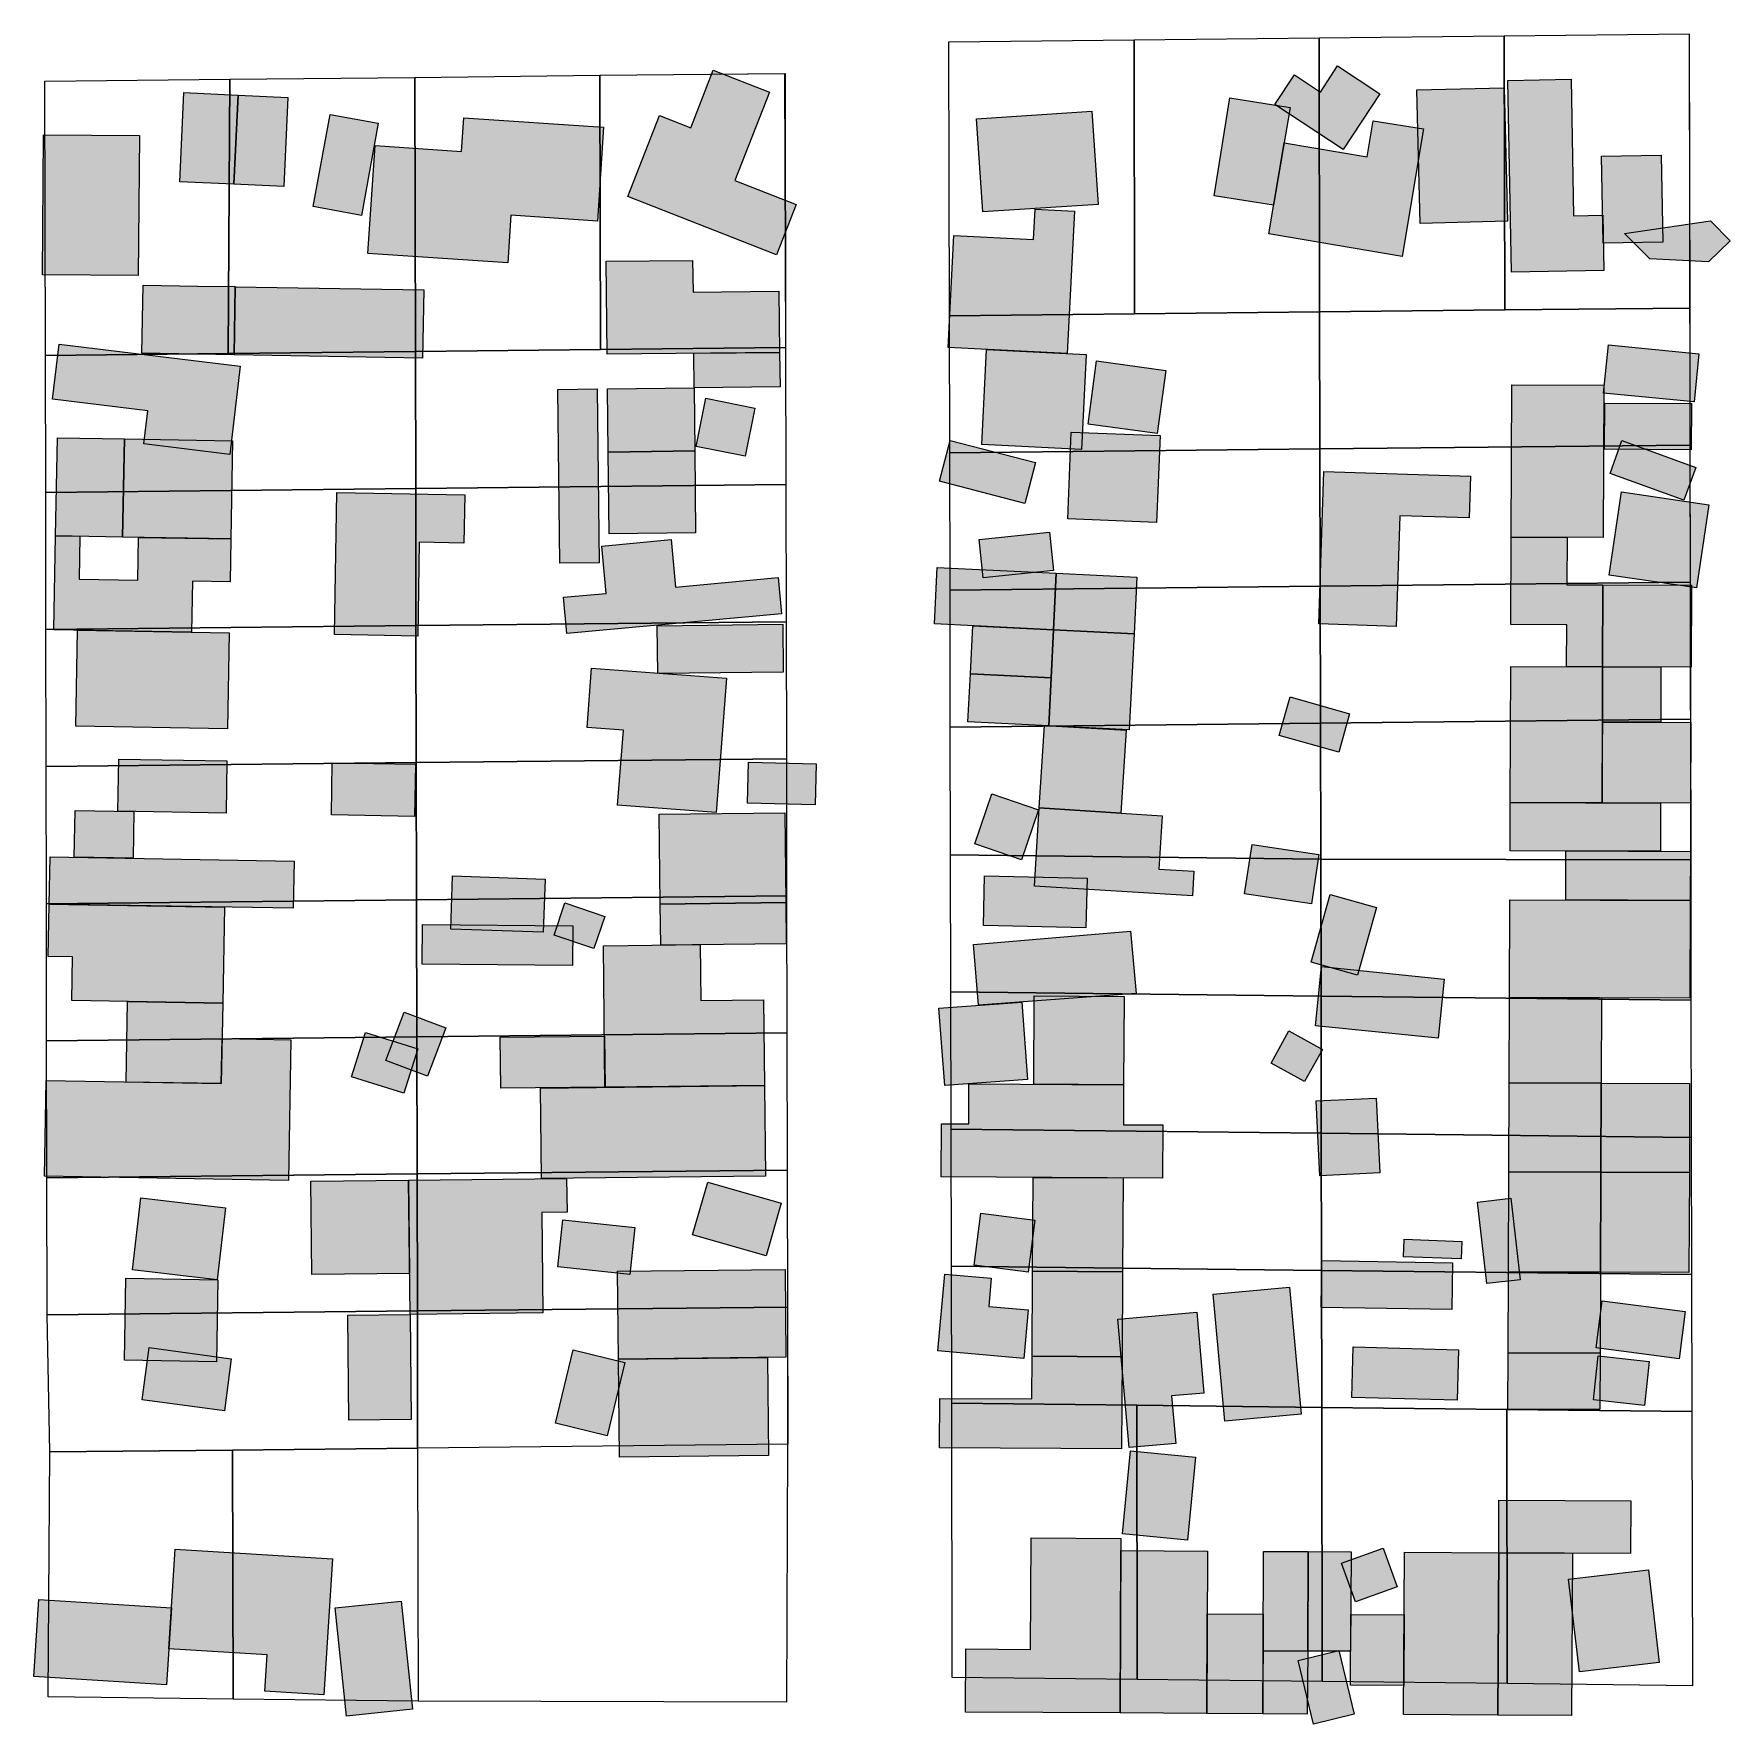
# Model space of a CAD drawing. Header units: millimetres. Extents: x -71 to 10084, y -63 to 6230.
# Drawn here: x 5714.6 to 5838.3, y 2877.3 to 3000.6 of the extents above; entities that cross this region are included whole.
import ezdxf

# ---------------------------------------------------------------- set-up
doc = ezdxf.new("R2010")
doc.units = ezdxf.units.MM
doc.layers.add('01. Manzanas Esc. Urbana', color=254, linetype='Continuous', lineweight=5, true_color=0xcccccc)
doc.layers.add('01. Parcelas Esc. Urbana', color=8, linetype='Continuous', lineweight=5, true_color=0x808080)
doc.layers.add('Edificaciones Pilar', color=50, linetype='Continuous')

msp = doc.modelspace()

# ---------------------------------------------------------------- hatches: boundary and pattern name
at = {"layer": 'Edificaciones Pilar', "transparency": 33554559}
for points in [[(5768.75, 2984.53), (5757.91, 2988.79), (5760.22, 2994.68), (5762.49, 2993.79), (5764.13, 2997.99), (5768.24, 2996.38), (5765.72, 2989.95), (5770.19, 2988.2), (5768.75, 2984.53)], [(5810.09, 2992.21), (5805.11, 2995.48), (5806.54, 2997.65), (5808.43, 2996.4), (5809.68, 2998.3), (5812.76, 2996.28), (5810.09, 2992.21)], [(5829.02, 2987.42), (5829.1, 2983.39), (5822.37, 2983.26), (5822.11, 2997.24), (5826.71, 2997.33), (5826.9, 2987.38), (5829.02, 2987.42)], [(5729.47, 2996.17), (5729.16, 2989.67), (5725.22, 2989.85), (5725.52, 2996.36), (5729.47, 2996.17)], [(5733.11, 2996), (5732.81, 2989.5), (5729.16, 2989.67), (5729.47, 2996.17), (5733.11, 2996)], [(5805.01, 2988.15), (5800.67, 2988.84), (5801.81, 2995.97), (5806.22, 2995.27), (5805.01, 2988.15)], [(5822.07, 2986.98), (5815.7, 2986.82), (5815.45, 2996.55), (5821.82, 2996.71), (5822.07, 2986.98)], [(5738.47, 2987.4), (5734.94, 2988.04), (5736.18, 2994.77), (5739.7, 2994.12), (5738.47, 2987.4)], [(5749.15, 2983.93), (5738.95, 2984.61), (5739.47, 2992.49), (5745.77, 2992.07), (5745.93, 2994.52), (5756.13, 2993.84), (5755.68, 2986.99), (5749.38, 2987.41), (5749.15, 2983.93)], [(5783.33, 2994.45), (5791.76, 2995), (5792.21, 2988.19), (5783.79, 2987.65), (5783.33, 2994.45)], [(5814.38, 2984.4), (5804.66, 2986.05), (5805.78, 2992.7), (5811.84, 2991.67), (5812.28, 2994.3), (5815.95, 2993.71), (5814.38, 2984.4)], [(5722.28, 2993.23), (5722.19, 2983.01), (5715.2, 2983.07), (5715.29, 2993.29), (5722.28, 2993.23)], [(5833.41, 2985.46), (5829.06, 2985.38), (5828.94, 2991.71), (5833.29, 2991.79), (5833.41, 2985.46)], [(5789.96, 2977.32), (5781.28, 2977.76), (5781.69, 2985.93), (5787.5, 2985.64), (5787.61, 2987.86), (5790.48, 2987.72), (5789.96, 2977.32)], [(5832.45, 2984.22), (5830.62, 2986.08), (5836.88, 2987.01), (5838.31, 2985.55), (5836.74, 2984.01), (5832.45, 2984.22)], [(5756.4, 2977.27), (5756.32, 2984.05), (5762.63, 2984.12), (5762.66, 2981.81), (5768.93, 2981.88), (5768.98, 2977.41), (5756.4, 2977.27)], [(5729.18, 2977.23), (5722.45, 2977.35), (5722.54, 2982.32), (5726.52, 2982.25), (5729.26, 2982.21), (5729.18, 2977.23)], [(5742.93, 2976.99), (5729.18, 2977.23), (5729.26, 2982.2), (5743.02, 2981.97), (5742.93, 2976.99)], [(5722.88, 2973.14), (5715.93, 2974), (5716.42, 2978.01), (5729.63, 2976.39), (5728.86, 2969.97), (5722.59, 2970.74), (5722.88, 2973.14)], [(5769.01, 2974.89), (5762.74, 2974.82), (5762.71, 2977.34), (5768.98, 2977.41), (5769.01, 2974.89)], [(5791.01, 2970.32), (5783.72, 2970.68), (5784.06, 2977.62), (5791.35, 2977.25), (5791.01, 2970.32)], [(5835.68, 2973.8), (5829.08, 2974.44), (5829.43, 2977.95), (5836.02, 2977.3), (5835.68, 2973.8)], [(5796.53, 2971.49), (5791.48, 2972.18), (5792.1, 2976.78), (5797.16, 2976.09), (5796.53, 2971.49)], [(5755.67, 2974.74), (5755.81, 2962.06), (5752.94, 2962.03), (5752.8, 2974.71), (5755.67, 2974.74)], [(5762.79, 2970.22), (5756.48, 2970.14), (5756.43, 2974.75), (5762.74, 2974.82), (5762.79, 2970.22)], [(5829.05, 2963.9), (5822.35, 2963.93), (5822.39, 2975.05), (5829.09, 2975.02), (5829.05, 2963.9)], [(5766.47, 2969.84), (5762.9, 2970.55), (5763.59, 2974.06), (5767.17, 2973.35), (5766.47, 2969.84)], [(5835.48, 2970.3), (5829.15, 2970.34), (5829.17, 2973.71), (5835.5, 2973.67), (5835.48, 2970.3)], [(5721.05, 2963.93), (5716.16, 2964.02), (5716.29, 2971.17), (5721.18, 2971.09), (5721.05, 2963.93)], [(5728.94, 2963.8), (5721.05, 2963.93), (5721.18, 2971.09), (5729.07, 2970.95), (5728.94, 2963.8)], [(5786.87, 2966.39), (5780.64, 2968.01), (5781.41, 2970.99), (5787.64, 2969.37), (5786.87, 2966.39)], [(5796.48, 2965), (5790, 2965.26), (5790.25, 2971.59), (5796.73, 2971.34), (5796.48, 2965)], [(5834.94, 2966.62), (5829.56, 2968.57), (5830.42, 2970.97), (5835.81, 2969.02), (5834.94, 2966.62)], [(5762.85, 2964.24), (5756.54, 2964.17), (5756.48, 2970.14), (5762.79, 2970.22), (5762.85, 2964.24)], [(5813.96, 2957.42), (5808.32, 2957.6), (5808.68, 2968.72), (5819.37, 2968.38), (5819.27, 2965.33), (5814.22, 2965.49), (5813.96, 2957.42)], [(5742.58, 2956.7), (5736.5, 2956.82), (5736.68, 2967.18), (5746.01, 2967.01), (5745.95, 2963.5), (5742.69, 2963.56), (5742.58, 2956.7)], [(5835.87, 2960.23), (5829.48, 2961.16), (5830.38, 2967.23), (5836.77, 2966.29), (5835.87, 2960.23)], [(5716.04, 2957.17), (5716.16, 2964.02), (5717.93, 2963.99), (5717.88, 2960.87), (5722.16, 2960.79), (5722.22, 2963.91), (5728.94, 2963.8), (5728.89, 2960.67), (5726.15, 2960.72), (5726.08, 2957), (5716.04, 2957.17)], [(5769.11, 2958.33), (5753.45, 2956.89), (5753.21, 2959.54), (5756.32, 2959.82), (5756, 2963.28), (5761.07, 2963.75), (5761.39, 2960.29), (5768.87, 2960.98), (5769.11, 2958.33)], [(5788.96, 2961.49), (5783.82, 2960.96), (5783.53, 2963.75), (5788.67, 2964.28), (5788.96, 2961.49)], [(5829.04, 2960.44), (5829.01, 2954.47), (5826.39, 2954.48), (5826.4, 2957.53), (5822.32, 2957.55), (5822.35, 2963.93), (5826.42, 2963.91), (5826.41, 2960.45), (5829.04, 2960.44)], [(5788.96, 2957.17), (5780.28, 2957.6), (5780.48, 2961.72), (5789.16, 2961.29), (5788.96, 2957.17)], [(5794.83, 2956.88), (5788.96, 2957.17), (5789.16, 2961.29), (5795.03, 2961), (5794.83, 2956.88)], [(5835.47, 2954.44), (5829.01, 2954.47), (5829.04, 2960.44), (5835.49, 2960.42), (5835.47, 2954.44)], [(5769.24, 2954.07), (5760.09, 2953.97), (5760.05, 2957.47), (5769.2, 2957.57), (5769.24, 2954.07)], [(5788.78, 2953.67), (5782.89, 2953.96), (5783.06, 2957.46), (5788.96, 2957.17), (5788.78, 2953.67)], [(5794.48, 2949.87), (5788.61, 2950.16), (5788.96, 2957.17), (5794.83, 2956.88), (5794.48, 2949.87)], [(5728.7, 2949.95), (5717.64, 2950.14), (5717.77, 2957.14), (5728.82, 2956.95), (5728.7, 2949.95)], [(5764.36, 2943.84), (5757.16, 2944.37), (5757.58, 2949.84), (5754.94, 2950.04), (5755.26, 2954.36), (5765.1, 2953.63), (5764.36, 2943.84)], [(5788.61, 2950.16), (5782.71, 2950.45), (5782.89, 2953.96), (5788.78, 2953.67), (5788.61, 2950.16)], [(5828.98, 2944.55), (5822.27, 2944.57), (5822.31, 2954.49), (5829.01, 2954.47), (5828.98, 2944.55)], [(5833.26, 2950.42), (5829, 2950.43), (5829.01, 2954.47), (5833.27, 2954.45), (5833.26, 2950.42)], [(5809.76, 2948.24), (5805.42, 2949.46), (5806.21, 2952.27), (5810.55, 2951.05), (5809.76, 2948.24)], [(5793.88, 2943.8), (5787.92, 2944.17), (5788.29, 2950.2), (5794.25, 2949.84), (5793.88, 2943.8)], [(5835.43, 2944.52), (5828.98, 2944.55), (5829, 2950.43), (5835.46, 2950.41), (5835.43, 2944.52)], [(5728.6, 2943.8), (5720.71, 2943.94), (5720.77, 2947.74), (5728.66, 2947.6), (5728.6, 2943.8)], [(5742.35, 2943.56), (5736.28, 2943.67), (5736.34, 2947.47), (5742.42, 2947.37), (5742.35, 2943.56)], [(5771.57, 2944.39), (5766.63, 2944.52), (5766.71, 2947.52), (5771.65, 2947.38), (5771.57, 2944.39)], [(5786.62, 2940.38), (5783.21, 2941.55), (5784.46, 2945.21), (5787.87, 2944.04), (5786.62, 2940.38)], [(5721.87, 2943.92), (5721.81, 2940.51), (5717.52, 2940.58), (5717.58, 2943.99), (5721.87, 2943.92)], [(5769.43, 2937.27), (5760.27, 2937.16), (5760.2, 2943.71), (5769.36, 2943.81), (5769.43, 2937.27)], [(5787.56, 2938.46), (5787.92, 2944.17), (5796.88, 2943.61), (5796.64, 2939.71), (5799.2, 2939.55), (5799.09, 2937.75), (5787.56, 2938.46)], [(5833.23, 2941.01), (5822.26, 2941.05), (5822.27, 2944.57), (5833.24, 2944.53), (5833.23, 2941.01)], [(5807.78, 2937.17), (5802.9, 2937.9), (5803.44, 2941.51), (5808.32, 2940.78), (5807.78, 2937.17)], [(5715.7, 2937.15), (5715.76, 2940.61), (5733.56, 2940.3), (5733.5, 2936.85), (5715.7, 2937.15)], [(5835.41, 2937.43), (5826.33, 2937.46), (5826.34, 2941.04), (5835.42, 2941), (5835.41, 2937.43)], [(5751.74, 2935.1), (5744.99, 2935.34), (5745.12, 2939.22), (5751.87, 2938.98), (5751.74, 2935.1)], [(5783.85, 2935.6), (5783.93, 2939.22), (5791.4, 2939.04), (5791.32, 2935.42), (5783.85, 2935.6)], [(5811.14, 2931.98), (5807.76, 2932.93), (5809.14, 2937.86), (5812.52, 2936.91), (5811.14, 2931.98)], [(5835.38, 2930.29), (5822.22, 2930.34), (5822.25, 2937.47), (5835.41, 2937.43), (5835.38, 2930.29)], [(5715.63, 2933.34), (5715.7, 2937.15), (5728.48, 2936.93), (5728.35, 2929.94), (5717.34, 2930.13), (5717.4, 2933.31), (5715.63, 2933.34)], [(5755.43, 2933.91), (5752.52, 2934.89), (5753.31, 2937.24), (5756.22, 2936.26), (5755.43, 2933.91)], [(5760.31, 2934.17), (5760.27, 2937.16), (5769.43, 2937.27), (5769.46, 2934.27), (5760.31, 2934.17)], [(5753.87, 2932.67), (5742.91, 2932.77), (5742.93, 2935.68), (5753.9, 2935.58), (5753.87, 2932.67)], [(5794.98, 2930.64), (5783.49, 2929.78), (5783.11, 2934.2), (5794.58, 2935.18), (5794.98, 2930.64)], [(5767.88, 2923.93), (5756.23, 2923.8), (5756.13, 2934.12), (5763.19, 2934.2), (5763.23, 2930.13), (5767.81, 2930.18), (5767.88, 2923.93)], [(5817.01, 2927.37), (5808.06, 2928.29), (5808.5, 2932.61), (5817.45, 2931.68), (5817.01, 2927.37)], [(5728.25, 2924.06), (5721.3, 2924.18), (5721.41, 2930.06), (5728.35, 2929.94), (5728.25, 2924.06)], [(5787.07, 2924.37), (5781.02, 2923.92), (5780.6, 2929.56), (5786.65, 2930.01), (5787.07, 2924.37)], [(5794.07, 2923.98), (5787.51, 2924.02), (5787.55, 2930.46), (5794.11, 2930.42), (5794.07, 2923.98)], [(5828.9, 2924.09), (5822.2, 2924.12), (5822.22, 2930.34), (5828.92, 2930.32), (5828.9, 2924.09)], [(5743.3, 2924.6), (5740.26, 2925.74), (5741.59, 2929.27), (5744.63, 2928.13), (5743.3, 2924.6)], [(5741.57, 2923.37), (5737.75, 2924.56), (5738.76, 2927.8), (5742.58, 2926.61), (5741.57, 2923.37)], [(5756.24, 2923.8), (5748.64, 2923.72), (5748.6, 2927.44), (5756.2, 2927.53), (5756.24, 2923.8)], [(5807.27, 2924.21), (5804.83, 2925.56), (5806.13, 2927.91), (5808.58, 2926.56), (5807.27, 2924.21)], [(5733.16, 2916.99), (5715.35, 2917.3), (5715.47, 2924.28), (5728.25, 2924.06), (5728.31, 2927.35), (5733.33, 2927.26), (5733.16, 2916.99)], [(5751.6, 2917.13), (5751.53, 2923.74), (5767.88, 2923.93), (5767.95, 2917.31), (5751.6, 2917.13)], [(5796.9, 2917.17), (5780.75, 2917.26), (5780.78, 2921.14), (5782.78, 2921.13), (5782.79, 2924.05), (5794.07, 2923.98), (5794.06, 2921.06), (5796.92, 2921.05), (5796.9, 2917.17)], [(5828.88, 2917.61), (5822.18, 2917.63), (5822.2, 2924.12), (5828.9, 2924.09), (5828.88, 2917.61)], [(5835.34, 2917.58), (5828.88, 2917.61), (5828.9, 2924.09), (5835.36, 2924.07), (5835.34, 2917.58)], [(5812.76, 2917.56), (5808.38, 2917.34), (5808.11, 2922.8), (5812.49, 2923.01), (5812.76, 2917.56)], [(5828.85, 2910.31), (5822.15, 2910.34), (5822.18, 2917.63), (5828.88, 2917.61), (5828.85, 2910.31)], [(5835.31, 2910.29), (5828.85, 2910.31), (5828.88, 2917.61), (5835.34, 2917.58), (5835.31, 2910.29)], [(5741.99, 2910.21), (5734.85, 2910.13), (5734.77, 2916.94), (5741.91, 2917.02), (5741.99, 2910.21)], [(5751.71, 2907.33), (5742.02, 2907.22), (5741.91, 2917.02), (5753.44, 2917.15), (5753.47, 2914.69), (5751.63, 2914.67), (5751.71, 2907.33)], [(5768, 2911.5), (5762.63, 2913.04), (5763.73, 2916.87), (5769.1, 2915.33), (5768, 2911.5)], [(5793.99, 2910.33), (5787.43, 2910.37), (5787.47, 2917.22), (5794.03, 2917.18), (5793.99, 2910.33)], [(5727.94, 2909.75), (5721.76, 2910.49), (5722.39, 2915.73), (5728.56, 2914.99), (5727.94, 2909.75)], [(5822.32, 2915.7), (5823.01, 2909.75), (5820.57, 2909.47), (5819.89, 2915.42), (5822.32, 2915.7)], [(5758.06, 2910.13), (5752.79, 2910.69), (5753.16, 2914.12), (5758.42, 2913.56), (5758.06, 2910.13)], [(5787.1, 2910.31), (5783.17, 2910.82), (5783.66, 2914.6), (5787.59, 2914.09), (5787.1, 2910.31)], [(5818.69, 2911.27), (5814.49, 2911.43), (5814.54, 2912.71), (5818.74, 2912.54), (5818.69, 2911.27)], [(5769.44, 2904.1), (5757.22, 2903.96), (5757.14, 2910.38), (5769.37, 2910.51), (5769.44, 2904.1)], [(5786.79, 2904.01), (5780.53, 2904.58), (5781.04, 2910.17), (5784.41, 2909.87), (5784.23, 2907.81), (5787.11, 2907.55), (5786.79, 2904.01)], [(5793.96, 2904.13), (5787.4, 2904.17), (5787.43, 2910.37), (5793.99, 2910.33), (5793.96, 2904.13)], [(5808.48, 2907.74), (5808.53, 2911.15), (5818.07, 2911), (5818.02, 2907.59), (5808.48, 2907.74)], [(5828.83, 2904.4), (5822.13, 2904.42), (5822.15, 2910.34), (5828.85, 2910.31), (5828.83, 2904.4)], [(5727.9, 2903.76), (5721.18, 2903.88), (5721.28, 2909.86), (5728, 2909.74), (5727.9, 2903.76)], [(5807.02, 2899.95), (5801.46, 2899.44), (5800.61, 2908.71), (5806.16, 2909.22), (5807.02, 2899.95)], [(5834.59, 2903.99), (5828.54, 2904.78), (5828.99, 2908.22), (5835.04, 2907.43), (5834.59, 2903.99)], [(5742.1, 2899.56), (5737.56, 2899.51), (5737.48, 2907.17), (5742.02, 2907.22), (5742.1, 2899.56)], [(5797.88, 2897.81), (5794.47, 2897.51), (5793.65, 2906.88), (5799.41, 2907.39), (5799.93, 2901.49), (5797.57, 2901.28), (5797.88, 2897.81)], [(5728.48, 2900.19), (5722.48, 2901), (5722.99, 2904.8), (5728.96, 2903.99), (5728.48, 2900.19)], [(5756.39, 2898.38), (5752.62, 2899.3), (5753.92, 2904.64), (5757.69, 2903.72), (5756.39, 2898.38)], [(5768.17, 2896.94), (5757.3, 2896.82), (5757.22, 2903.96), (5768.09, 2904.09), (5768.17, 2896.94)], [(5793.92, 2897.42), (5780.64, 2897.49), (5780.66, 2901.1), (5787.38, 2901.06), (5787.4, 2904.17), (5793.96, 2904.13), (5793.92, 2897.42)], [(5818.41, 2900.98), (5810.71, 2901.17), (5810.81, 2904.85), (5818.5, 2904.65), (5818.41, 2900.98)], [(5828.81, 2900.28), (5822.11, 2900.3), (5822.13, 2904.42), (5828.83, 2904.4), (5828.81, 2900.28)], [(5832.06, 2900.58), (5828.34, 2901), (5828.7, 2904.2), (5832.41, 2903.78), (5832.06, 2900.58)], [(5798.74, 2890.76), (5793.98, 2891.22), (5794.57, 2897.28), (5799.32, 2896.82), (5798.74, 2890.76)], [(5831.04, 2889.78), (5821.43, 2889.84), (5821.45, 2893.68), (5831.07, 2893.62), (5831.04, 2889.78)], [(5793.81, 2878.15), (5782.53, 2878.22), (5782.55, 2882.82), (5787.27, 2882.79), (5787.32, 2890.93), (5793.88, 2890.89), (5793.81, 2878.15)], [(5731.6, 2882.39), (5724.42, 2882.84), (5724.88, 2890.11), (5736.35, 2889.39), (5735.73, 2879.48), (5731.43, 2879.75), (5731.6, 2882.39)], [(5800.13, 2878.12), (5793.81, 2878.15), (5793.87, 2890), (5800.2, 2889.96), (5800.13, 2878.12)], [(5807.5, 2882.67), (5804.24, 2882.69), (5804.28, 2889.94), (5807.54, 2889.92), (5807.5, 2882.67)], [(5810.66, 2889.9), (5810.62, 2882.65), (5807.5, 2882.67), (5807.54, 2889.92), (5810.66, 2889.9)], [(5814.02, 2887.35), (5810.99, 2886.25), (5809.97, 2889.07), (5813, 2890.17), (5814.02, 2887.35)], [(5821.36, 2877.99), (5814.48, 2878.03), (5814.55, 2889.88), (5821.43, 2889.84), (5821.36, 2877.99)], [(5826.74, 2877.96), (5821.36, 2877.99), (5821.43, 2889.84), (5826.81, 2889.81), (5826.74, 2877.96)], [(5833.14, 2881.83), (5827.32, 2881.15), (5826.53, 2887.92), (5832.36, 2888.6), (5833.14, 2881.83)], [(5724.26, 2880.2), (5714.58, 2880.81), (5714.93, 2886.44), (5724.61, 2885.83), (5724.26, 2880.2)], [(5742.2, 2878.42), (5737.37, 2877.92), (5736.56, 2885.81), (5741.38, 2886.31), (5742.2, 2878.42)], [(5804.22, 2878.09), (5800.13, 2878.12), (5800.17, 2885.39), (5804.26, 2885.37), (5804.22, 2878.09)], [(5814.5, 2880.15), (5810.61, 2880.17), (5810.64, 2885.33), (5814.53, 2885.31), (5814.5, 2880.15)], [(5807.47, 2878.07), (5804.22, 2878.09), (5804.24, 2882.69), (5807.5, 2882.67), (5807.47, 2878.07)], [(5810.9, 2878.06), (5807.93, 2877.34), (5806.8, 2881.98), (5809.78, 2882.7), (5810.9, 2878.06)]]:
    msp.add_hatch(color=256, dxfattribs=at).paths.add_polyline_path(points, flags=0)

# ---------------------------------------------------------------- linework, layer by layer
at = {"layer": '01. Manzanas Esc. Urbana', "linetype": 'Continuous', "flags": 128}
for points in [[(5835.33, 3000.64), (5835.46, 2930.14), (5835.48, 2920.14), (5835.5, 2910.14), (5835.52, 2900.14), (5835.56, 2880.14), (5822.06, 2880.29), (5808.56, 2880.44), (5795.06, 2880.6), (5781.57, 2880.75), (5781.53, 2900.75), (5781.51, 2910.75), (5781.49, 2920.75), (5781.47, 2930.75), (5781.45, 2940.75), (5781.43, 2950.07), (5781.41, 2960.07), (5781.39, 2970.07), (5781.37, 2980.07), (5781.33, 3000.07), (5794.83, 3000.22), (5808.33, 3000.36), (5821.83, 3000.5), (5835.33, 3000.64)], [(5769.34, 2997.76), (5769.4, 2977.76), (5769.43, 2967.76), (5769.45, 2957.76), (5769.47, 2947.76), (5769.49, 2937.76), (5769.51, 2927.76), (5769.53, 2917.76), (5769.55, 2907.76), (5769.56, 2897.76), (5769.49, 2878.94), (5742.61, 2879.01), (5729.11, 2879.16), (5715.61, 2879.32), (5715.74, 2897.19), (5715.55, 2907.19), (5715.53, 2917.19), (5715.51, 2927.19), (5715.49, 2937.19), (5715.47, 2947.19), (5715.46, 2957.19), (5715.44, 2967.19), (5715.42, 2977.19), (5715.38, 2997.19), (5728.87, 2997.33), (5742.37, 2997.47), (5755.87, 2997.62), (5769.34, 2997.76)]]:
    msp.add_lwpolyline(points, close=True, dxfattribs=at)
at = {"layer": '01. Parcelas Esc. Urbana', "linetype": 'Continuous', "flags": 128}
for points in [[(5821.83, 3000.5), (5821.87, 2980.5), (5808.37, 2980.36), (5808.33, 3000.36), (5821.83, 3000.5)], [(5821.83, 3000.5), (5821.87, 2980.5), (5808.37, 2980.36), (5808.33, 3000.36), (5821.83, 3000.5)], [(5835.33, 3000.64), (5835.37, 2980.64), (5821.87, 2980.5), (5821.83, 3000.5), (5835.33, 3000.64)], [(5835.33, 3000.64), (5835.37, 2980.64), (5821.87, 2980.5), (5821.83, 3000.5), (5835.33, 3000.64)], [(5794.83, 3000.22), (5794.87, 2980.22), (5781.37, 2980.07), (5781.33, 3000.07), (5794.83, 3000.22)], [(5794.83, 3000.22), (5794.87, 2980.22), (5781.37, 2980.07), (5781.33, 3000.07), (5794.83, 3000.22)], [(5808.33, 3000.36), (5808.37, 2980.36), (5794.87, 2980.22), (5794.83, 3000.22), (5808.33, 3000.36)], [(5808.33, 3000.36), (5808.37, 2980.36), (5794.87, 2980.22), (5794.83, 3000.22), (5808.33, 3000.36)], [(5715.38, 2997.19), (5728.87, 2997.33), (5728.75, 2977.33), (5715.42, 2977.19), (5715.38, 2997.19)], [(5715.38, 2997.19), (5728.87, 2997.33), (5728.75, 2977.33), (5715.42, 2977.19), (5715.38, 2997.19)], [(5728.75, 2977.33), (5728.87, 2997.33), (5742.37, 2997.47), (5742.41, 2977.48), (5728.75, 2977.33)], [(5728.75, 2977.33), (5728.87, 2997.33), (5742.37, 2997.47), (5742.41, 2977.48), (5728.75, 2977.33)], [(5728.75, 2977.33), (5728.87, 2997.33), (5742.37, 2997.47), (5742.41, 2977.48), (5728.75, 2977.33)], [(5742.41, 2977.48), (5742.37, 2997.47), (5755.87, 2997.62), (5755.91, 2977.62), (5742.41, 2977.48)], [(5742.41, 2977.48), (5742.37, 2997.47), (5755.87, 2997.62), (5755.91, 2977.62), (5742.41, 2977.48)], [(5755.91, 2977.62), (5755.87, 2997.62), (5769.37, 2997.76), (5769.41, 2977.76), (5755.91, 2977.62)], [(5755.91, 2977.62), (5755.87, 2997.62), (5769.37, 2997.76), (5769.41, 2977.76), (5755.91, 2977.62)], [(5781.37, 2980.07), (5794.87, 2980.22), (5808.37, 2980.36), (5808.39, 2970.36), (5781.39, 2970.07), (5781.37, 2980.07)], [(5781.37, 2980.07), (5794.87, 2980.22), (5808.37, 2980.36), (5808.39, 2970.36), (5781.39, 2970.07), (5781.37, 2980.07)], [(5835.38, 2970.64), (5808.39, 2970.36), (5808.37, 2980.36), (5821.87, 2980.5), (5835.37, 2980.64), (5835.38, 2970.64)], [(5835.38, 2970.64), (5808.39, 2970.36), (5808.37, 2980.36), (5821.87, 2980.5), (5835.37, 2980.64), (5835.38, 2970.64)], [(5715.42, 2977.19), (5728.75, 2977.33), (5742.41, 2977.48), (5742.43, 2967.48), (5715.44, 2967.19), (5715.42, 2977.19)], [(5715.42, 2977.19), (5728.75, 2977.33), (5742.41, 2977.48), (5742.43, 2967.48), (5715.44, 2967.19), (5715.42, 2977.19)], [(5715.42, 2977.19), (5728.75, 2977.33), (5742.41, 2977.48), (5742.43, 2967.48), (5715.44, 2967.19), (5715.42, 2977.19)], [(5769.43, 2967.76), (5742.43, 2967.48), (5742.41, 2977.48), (5755.91, 2977.62), (5769.41, 2977.76), (5769.43, 2967.76)], [(5769.43, 2967.76), (5742.43, 2967.48), (5742.41, 2977.48), (5755.91, 2977.62), (5769.41, 2977.76), (5769.43, 2967.76)], [(5769.43, 2967.76), (5742.43, 2967.48), (5742.41, 2977.48), (5755.91, 2977.62), (5769.41, 2977.76), (5769.43, 2967.76)], [(5781.39, 2970.07), (5808.39, 2970.36), (5808.41, 2960.36), (5781.41, 2960.07), (5781.39, 2970.07)], [(5781.39, 2970.07), (5808.39, 2970.36), (5808.41, 2960.36), (5781.41, 2960.07), (5781.39, 2970.07)], [(5835.4, 2960.64), (5808.41, 2960.36), (5808.39, 2970.36), (5835.38, 2970.64), (5835.4, 2960.64)], [(5835.4, 2960.64), (5808.41, 2960.36), (5808.39, 2970.36), (5835.38, 2970.64), (5835.4, 2960.64)], [(5715.44, 2967.19), (5742.43, 2967.48), (5742.45, 2957.48), (5715.46, 2957.19), (5715.44, 2967.19)], [(5715.44, 2967.19), (5742.43, 2967.48), (5742.45, 2957.48), (5715.46, 2957.19), (5715.44, 2967.19)], [(5769.45, 2957.76), (5742.45, 2957.48), (5742.43, 2967.48), (5769.43, 2967.76), (5769.45, 2957.76)], [(5769.45, 2957.76), (5742.45, 2957.48), (5742.43, 2967.48), (5769.43, 2967.76), (5769.45, 2957.76)], [(5769.45, 2957.76), (5742.45, 2957.48), (5742.43, 2967.48), (5769.43, 2967.76), (5769.45, 2957.76)], [(5781.41, 2960.07), (5808.41, 2960.36), (5808.43, 2950.36), (5781.43, 2950.07), (5781.41, 2960.07)], [(5781.41, 2960.07), (5808.41, 2960.36), (5808.43, 2950.36), (5781.43, 2950.07), (5781.41, 2960.07)], [(5835.42, 2950.64), (5808.43, 2950.36), (5808.41, 2960.36), (5835.4, 2960.64), (5835.42, 2950.64)], [(5835.42, 2950.64), (5808.43, 2950.36), (5808.41, 2960.36), (5835.4, 2960.64), (5835.42, 2950.64)], [(5715.46, 2957.19), (5742.45, 2957.48), (5742.47, 2947.48), (5715.47, 2947.19), (5715.46, 2957.19)], [(5715.46, 2957.19), (5742.45, 2957.48), (5742.47, 2947.48), (5715.47, 2947.19), (5715.46, 2957.19)], [(5715.46, 2957.19), (5742.45, 2957.48), (5742.47, 2947.48), (5715.47, 2947.19), (5715.46, 2957.19)], [(5769.47, 2947.76), (5742.47, 2947.48), (5742.45, 2957.48), (5769.45, 2957.76), (5769.47, 2947.76)], [(5769.47, 2947.76), (5742.47, 2947.48), (5742.45, 2957.48), (5769.45, 2957.76), (5769.47, 2947.76)], [(5769.47, 2947.76), (5742.47, 2947.48), (5742.45, 2957.48), (5769.45, 2957.76), (5769.47, 2947.76)], [(5781.43, 2950.07), (5808.43, 2950.36), (5808.45, 2940.44), (5781.45, 2940.75), (5781.43, 2950.07)], [(5781.43, 2950.07), (5808.43, 2950.36), (5808.45, 2940.44), (5781.45, 2940.75), (5781.43, 2950.07)], [(5781.43, 2950.07), (5808.43, 2950.36), (5808.45, 2940.44), (5781.45, 2940.75), (5781.43, 2950.07)], [(5835.44, 2940.39), (5808.45, 2940.44), (5808.43, 2950.36), (5835.42, 2950.64), (5835.44, 2940.39)], [(5835.44, 2940.39), (5808.45, 2940.44), (5808.43, 2950.36), (5835.42, 2950.64), (5835.44, 2940.39)], [(5835.44, 2940.39), (5808.45, 2940.44), (5808.43, 2950.36), (5835.42, 2950.64), (5835.44, 2940.39)], [(5715.47, 2947.19), (5742.47, 2947.48), (5742.49, 2937.48), (5715.49, 2937.19), (5715.47, 2947.19)], [(5715.47, 2947.19), (5742.47, 2947.48), (5742.49, 2937.48), (5715.49, 2937.19), (5715.47, 2947.19)], [(5715.47, 2947.19), (5742.47, 2947.48), (5742.49, 2937.48), (5715.49, 2937.19), (5715.47, 2947.19)], [(5769.49, 2937.76), (5742.49, 2937.48), (5742.47, 2947.48), (5769.47, 2947.76), (5769.49, 2937.76)], [(5769.49, 2937.76), (5742.49, 2937.48), (5742.47, 2947.48), (5769.47, 2947.76), (5769.49, 2937.76)], [(5781.45, 2940.75), (5808.45, 2940.44), (5808.47, 2930.44), (5781.47, 2930.75), (5781.45, 2940.75)], [(5781.45, 2940.75), (5808.45, 2940.44), (5808.47, 2930.44), (5781.47, 2930.75), (5781.45, 2940.75)], [(5781.45, 2940.75), (5808.45, 2940.44), (5808.47, 2930.44), (5781.47, 2930.75), (5781.45, 2940.75)], [(5835.46, 2930.14), (5808.47, 2930.44), (5808.45, 2940.44), (5835.44, 2940.39), (5835.46, 2930.14)], [(5835.46, 2930.14), (5808.47, 2930.44), (5808.45, 2940.44), (5835.44, 2940.39), (5835.46, 2930.14)], [(5835.46, 2930.14), (5808.47, 2930.44), (5808.45, 2940.44), (5835.44, 2940.39), (5835.46, 2930.14)], [(5715.49, 2937.19), (5742.49, 2937.48), (5742.51, 2927.48), (5715.51, 2927.19), (5715.49, 2937.19)], [(5715.49, 2937.19), (5742.49, 2937.48), (5742.51, 2927.48), (5715.51, 2927.19), (5715.49, 2937.19)], [(5715.49, 2937.19), (5742.49, 2937.48), (5742.51, 2927.48), (5715.51, 2927.19), (5715.49, 2937.19)], [(5769.51, 2927.76), (5742.51, 2927.48), (5742.49, 2937.48), (5769.49, 2937.76), (5769.51, 2927.76)], [(5769.51, 2927.76), (5742.51, 2927.48), (5742.49, 2937.48), (5769.49, 2937.76), (5769.51, 2927.76)], [(5781.47, 2930.75), (5808.47, 2930.44), (5808.48, 2920.44), (5781.49, 2920.75), (5781.47, 2930.75)], [(5781.47, 2930.75), (5808.47, 2930.44), (5808.48, 2920.44), (5781.49, 2920.75), (5781.47, 2930.75)], [(5781.47, 2930.75), (5808.47, 2930.44), (5808.48, 2920.44), (5781.49, 2920.75), (5781.47, 2930.75)], [(5835.48, 2920.14), (5808.48, 2920.44), (5808.47, 2930.44), (5835.46, 2930.14), (5835.48, 2920.14)], [(5835.48, 2920.14), (5808.48, 2920.44), (5808.47, 2930.44), (5835.46, 2930.14), (5835.48, 2920.14)], [(5835.48, 2920.14), (5808.48, 2920.44), (5808.47, 2930.44), (5835.46, 2930.14), (5835.48, 2920.14)], [(5715.51, 2927.19), (5742.51, 2927.48), (5742.53, 2917.48), (5715.53, 2917.19), (5715.51, 2927.19)], [(5715.51, 2927.19), (5742.51, 2927.48), (5742.53, 2917.48), (5715.53, 2917.19), (5715.51, 2927.19)], [(5715.51, 2927.19), (5742.51, 2927.48), (5742.53, 2917.48), (5715.53, 2917.19), (5715.51, 2927.19)], [(5769.53, 2917.76), (5742.53, 2917.48), (5742.51, 2927.48), (5769.51, 2927.76), (5769.53, 2917.76)], [(5769.53, 2917.76), (5742.53, 2917.48), (5742.51, 2927.48), (5769.51, 2927.76), (5769.53, 2917.76)], [(5781.49, 2920.75), (5808.48, 2920.44), (5808.5, 2910.44), (5781.51, 2910.75), (5781.49, 2920.75)], [(5781.49, 2920.75), (5808.48, 2920.44), (5808.5, 2910.44), (5781.51, 2910.75), (5781.49, 2920.75)], [(5781.49, 2920.75), (5808.48, 2920.44), (5808.5, 2910.44), (5781.51, 2910.75), (5781.49, 2920.75)], [(5835.5, 2910.14), (5808.5, 2910.44), (5808.48, 2920.44), (5835.48, 2920.14), (5835.5, 2910.14)], [(5835.5, 2910.14), (5808.5, 2910.44), (5808.48, 2920.44), (5835.48, 2920.14), (5835.5, 2910.14)], [(5835.5, 2910.14), (5808.5, 2910.44), (5808.48, 2920.44), (5835.48, 2920.14), (5835.5, 2910.14)], [(5769.55, 2907.76), (5742.55, 2907.48), (5742.53, 2917.48), (5769.53, 2917.76), (5769.55, 2907.76)], [(5769.55, 2907.76), (5742.55, 2907.48), (5742.53, 2917.48), (5769.53, 2917.76), (5769.55, 2907.76)], [(5715.53, 2917.19), (5742.53, 2917.48), (5742.55, 2907.48), (5715.55, 2907.19), (5715.53, 2917.19)], [(5715.53, 2917.19), (5742.53, 2917.48), (5742.55, 2907.48), (5715.55, 2907.19), (5715.53, 2917.19)], [(5715.53, 2917.19), (5742.53, 2917.48), (5742.55, 2907.48), (5715.55, 2907.19), (5715.53, 2917.19)], [(5781.51, 2910.75), (5808.5, 2910.44), (5808.52, 2900.44), (5795.03, 2900.6), (5781.53, 2900.75), (5781.51, 2910.75)], [(5781.51, 2910.75), (5808.5, 2910.44), (5808.52, 2900.44), (5795.03, 2900.6), (5781.53, 2900.75), (5781.51, 2910.75)], [(5781.51, 2910.75), (5808.5, 2910.44), (5808.52, 2900.44), (5795.03, 2900.6), (5781.53, 2900.75), (5781.51, 2910.75)], [(5808.52, 2900.44), (5808.5, 2910.44), (5835.5, 2910.14), (5835.52, 2900.14), (5822.02, 2900.29), (5808.52, 2900.44)], [(5808.52, 2900.44), (5808.5, 2910.44), (5835.5, 2910.14), (5835.52, 2900.14), (5822.02, 2900.29), (5808.52, 2900.44)], [(5742.57, 2897.48), (5742.55, 2907.48), (5769.55, 2907.76), (5769.57, 2897.76), (5742.57, 2897.48)], [(5742.57, 2897.48), (5742.55, 2907.48), (5769.55, 2907.76), (5769.57, 2897.76), (5742.57, 2897.48)], [(5742.57, 2897.48), (5742.55, 2907.48), (5769.55, 2907.76), (5769.57, 2897.76), (5742.57, 2897.48)], [(5715.55, 2907.19), (5742.55, 2907.48), (5742.57, 2897.48), (5729.07, 2897.33), (5715.74, 2897.19), (5715.55, 2907.19)], [(5715.55, 2907.19), (5742.55, 2907.48), (5742.57, 2897.48), (5729.07, 2897.33), (5715.74, 2897.19), (5715.55, 2907.19)], [(5781.53, 2900.75), (5795.03, 2900.6), (5795.06, 2880.6), (5781.57, 2880.75), (5781.53, 2900.75)], [(5781.53, 2900.75), (5795.03, 2900.6), (5795.06, 2880.6), (5781.57, 2880.75), (5781.53, 2900.75)], [(5781.53, 2900.75), (5795.03, 2900.6), (5795.06, 2880.6), (5781.57, 2880.75), (5781.53, 2900.75)], [(5795.06, 2880.6), (5795.03, 2900.6), (5808.52, 2900.44), (5808.56, 2880.44), (5795.06, 2880.6)], [(5795.06, 2880.6), (5795.03, 2900.6), (5808.52, 2900.44), (5808.56, 2880.44), (5795.06, 2880.6)], [(5795.06, 2880.6), (5795.03, 2900.6), (5808.52, 2900.44), (5808.56, 2880.44), (5795.06, 2880.6)], [(5808.56, 2880.44), (5808.52, 2900.44), (5822.02, 2900.29), (5822.06, 2880.29), (5808.56, 2880.44)], [(5808.56, 2880.44), (5808.52, 2900.44), (5822.02, 2900.29), (5822.06, 2880.29), (5808.56, 2880.44)], [(5808.56, 2880.44), (5808.52, 2900.44), (5822.02, 2900.29), (5822.06, 2880.29), (5808.56, 2880.44)], [(5822.06, 2880.29), (5822.02, 2900.29), (5835.52, 2900.14), (5835.56, 2880.14), (5822.06, 2880.29)], [(5822.06, 2880.29), (5822.02, 2900.29), (5835.52, 2900.14), (5835.56, 2880.14), (5822.06, 2880.29)], [(5822.06, 2880.29), (5822.02, 2900.29), (5835.52, 2900.14), (5835.56, 2880.14), (5822.06, 2880.29)], [(5715.74, 2897.19), (5729.07, 2897.33), (5729.11, 2879.16), (5715.61, 2879.32), (5715.74, 2897.19)], [(5715.74, 2897.19), (5729.07, 2897.33), (5729.11, 2879.16), (5715.61, 2879.32), (5715.74, 2897.19)], [(5715.74, 2897.19), (5729.07, 2897.33), (5729.11, 2879.16), (5715.61, 2879.32), (5715.74, 2897.19)], [(5729.11, 2879.16), (5729.07, 2897.33), (5742.57, 2897.48), (5742.61, 2879.01), (5729.11, 2879.16)], [(5729.11, 2879.16), (5729.07, 2897.33), (5742.57, 2897.48), (5742.61, 2879.01), (5729.11, 2879.16)]]:
    msp.add_lwpolyline(points, close=True, dxfattribs=at)
at = {"layer": 'Edificaciones Pilar', "linetype": 'Continuous', "flags": 128}
for points in [[(5768.75, 2984.53), (5757.91, 2988.79), (5760.22, 2994.68), (5762.49, 2993.79), (5764.13, 2997.99), (5768.24, 2996.38), (5765.72, 2989.95), (5770.19, 2988.2), (5768.75, 2984.53)], [(5810.09, 2992.21), (5805.11, 2995.48), (5806.54, 2997.65), (5808.43, 2996.4), (5809.68, 2998.3), (5812.76, 2996.28), (5810.09, 2992.21)], [(5829.02, 2987.42), (5829.1, 2983.39), (5822.37, 2983.26), (5822.11, 2997.24), (5826.71, 2997.33), (5826.9, 2987.38), (5829.02, 2987.42)], [(5729.47, 2996.17), (5729.16, 2989.67), (5725.22, 2989.85), (5725.52, 2996.36), (5729.47, 2996.17)], [(5733.11, 2996), (5732.81, 2989.5), (5729.16, 2989.67), (5729.47, 2996.17), (5733.11, 2996)], [(5805.01, 2988.15), (5800.67, 2988.84), (5801.81, 2995.97), (5806.22, 2995.27), (5805.01, 2988.15)], [(5822.07, 2986.98), (5815.7, 2986.82), (5815.45, 2996.55), (5821.82, 2996.71), (5822.07, 2986.98)], [(5738.47, 2987.4), (5734.94, 2988.04), (5736.18, 2994.77), (5739.7, 2994.12), (5738.47, 2987.4)], [(5749.15, 2983.93), (5738.95, 2984.61), (5739.47, 2992.49), (5745.77, 2992.07), (5745.93, 2994.52), (5756.13, 2993.84), (5755.68, 2986.99), (5749.38, 2987.41), (5749.15, 2983.93)], [(5783.33, 2994.45), (5791.76, 2995), (5792.21, 2988.19), (5783.79, 2987.65), (5783.33, 2994.45)], [(5814.38, 2984.4), (5804.66, 2986.05), (5805.78, 2992.7), (5811.84, 2991.67), (5812.28, 2994.3), (5815.95, 2993.71), (5814.38, 2984.4)], [(5722.28, 2993.23), (5722.19, 2983.01), (5715.2, 2983.07), (5715.29, 2993.29), (5722.28, 2993.23)], [(5833.41, 2985.46), (5829.06, 2985.38), (5828.94, 2991.71), (5833.29, 2991.79), (5833.41, 2985.46)], [(5789.96, 2977.32), (5781.28, 2977.76), (5781.69, 2985.93), (5787.5, 2985.64), (5787.61, 2987.86), (5790.48, 2987.72), (5789.96, 2977.32)], [(5832.45, 2984.22), (5830.62, 2986.08), (5836.88, 2987.01), (5838.31, 2985.55), (5836.74, 2984.01), (5832.45, 2984.22)], [(5756.4, 2977.27), (5756.32, 2984.05), (5762.63, 2984.12), (5762.66, 2981.81), (5768.93, 2981.88), (5768.98, 2977.41), (5756.4, 2977.27)], [(5729.18, 2977.23), (5722.45, 2977.35), (5722.54, 2982.32), (5726.52, 2982.25), (5729.26, 2982.21), (5729.18, 2977.23)], [(5742.93, 2976.99), (5729.18, 2977.23), (5729.26, 2982.2), (5743.02, 2981.97), (5742.93, 2976.99)], [(5722.88, 2973.14), (5715.93, 2974), (5716.42, 2978.01), (5729.63, 2976.39), (5728.86, 2969.97), (5722.59, 2970.74), (5722.88, 2973.14)], [(5769.01, 2974.89), (5762.74, 2974.82), (5762.71, 2977.34), (5768.98, 2977.41), (5769.01, 2974.89)], [(5791.01, 2970.32), (5783.72, 2970.68), (5784.06, 2977.62), (5791.35, 2977.25), (5791.01, 2970.32)], [(5835.68, 2973.8), (5829.08, 2974.44), (5829.43, 2977.95), (5836.02, 2977.3), (5835.68, 2973.8)], [(5796.53, 2971.49), (5791.48, 2972.18), (5792.1, 2976.78), (5797.16, 2976.09), (5796.53, 2971.49)], [(5755.67, 2974.74), (5755.81, 2962.06), (5752.94, 2962.03), (5752.8, 2974.71), (5755.67, 2974.74)], [(5762.79, 2970.22), (5756.48, 2970.14), (5756.43, 2974.75), (5762.74, 2974.82), (5762.79, 2970.22)], [(5829.05, 2963.9), (5822.35, 2963.93), (5822.39, 2975.05), (5829.09, 2975.02), (5829.05, 2963.9)], [(5766.47, 2969.84), (5762.9, 2970.55), (5763.59, 2974.06), (5767.17, 2973.35), (5766.47, 2969.84)], [(5835.48, 2970.3), (5829.15, 2970.34), (5829.17, 2973.71), (5835.5, 2973.67), (5835.48, 2970.3)], [(5721.05, 2963.93), (5716.16, 2964.02), (5716.29, 2971.17), (5721.18, 2971.09), (5721.05, 2963.93)], [(5728.94, 2963.8), (5721.05, 2963.93), (5721.18, 2971.09), (5729.07, 2970.95), (5728.94, 2963.8)], [(5786.87, 2966.39), (5780.64, 2968.01), (5781.41, 2970.99), (5787.64, 2969.37), (5786.87, 2966.39)], [(5796.48, 2965), (5790, 2965.26), (5790.25, 2971.59), (5796.73, 2971.34), (5796.48, 2965)], [(5834.94, 2966.62), (5829.56, 2968.57), (5830.42, 2970.97), (5835.81, 2969.02), (5834.94, 2966.62)], [(5762.85, 2964.24), (5756.54, 2964.17), (5756.48, 2970.14), (5762.79, 2970.22), (5762.85, 2964.24)], [(5813.96, 2957.42), (5808.32, 2957.6), (5808.68, 2968.72), (5819.37, 2968.38), (5819.27, 2965.33), (5814.22, 2965.49), (5813.96, 2957.42)], [(5742.58, 2956.7), (5736.5, 2956.82), (5736.68, 2967.18), (5746.01, 2967.01), (5745.95, 2963.5), (5742.69, 2963.56), (5742.58, 2956.7)], [(5835.87, 2960.23), (5829.48, 2961.16), (5830.38, 2967.23), (5836.77, 2966.29), (5835.87, 2960.23)], [(5716.04, 2957.17), (5716.16, 2964.02), (5717.93, 2963.99), (5717.88, 2960.87), (5722.16, 2960.79), (5722.22, 2963.91), (5728.94, 2963.8), (5728.89, 2960.67), (5726.15, 2960.72), (5726.08, 2957), (5716.04, 2957.17)], [(5769.11, 2958.33), (5753.45, 2956.89), (5753.21, 2959.54), (5756.32, 2959.82), (5756, 2963.28), (5761.07, 2963.75), (5761.39, 2960.29), (5768.87, 2960.98), (5769.11, 2958.33)], [(5788.96, 2961.49), (5783.82, 2960.96), (5783.53, 2963.75), (5788.67, 2964.28), (5788.96, 2961.49)], [(5829.04, 2960.44), (5829.01, 2954.47), (5826.39, 2954.48), (5826.4, 2957.53), (5822.32, 2957.55), (5822.35, 2963.93), (5826.42, 2963.91), (5826.41, 2960.45), (5829.04, 2960.44)], [(5788.96, 2957.17), (5780.28, 2957.6), (5780.48, 2961.72), (5789.16, 2961.29), (5788.96, 2957.17)], [(5794.83, 2956.88), (5788.96, 2957.17), (5789.16, 2961.29), (5795.03, 2961), (5794.83, 2956.88)], [(5835.47, 2954.44), (5829.01, 2954.47), (5829.04, 2960.44), (5835.49, 2960.42), (5835.47, 2954.44)], [(5769.24, 2954.07), (5760.09, 2953.97), (5760.05, 2957.47), (5769.2, 2957.57), (5769.24, 2954.07)], [(5788.78, 2953.67), (5782.89, 2953.96), (5783.06, 2957.46), (5788.96, 2957.17), (5788.78, 2953.67)], [(5794.48, 2949.87), (5788.61, 2950.16), (5788.96, 2957.17), (5794.83, 2956.88), (5794.48, 2949.87)], [(5728.7, 2949.95), (5717.64, 2950.14), (5717.77, 2957.14), (5728.82, 2956.95), (5728.7, 2949.95)], [(5764.36, 2943.84), (5757.16, 2944.37), (5757.58, 2949.84), (5754.94, 2950.04), (5755.26, 2954.36), (5765.1, 2953.63), (5764.36, 2943.84)], [(5788.61, 2950.16), (5782.71, 2950.45), (5782.89, 2953.96), (5788.78, 2953.67), (5788.61, 2950.16)], [(5828.98, 2944.55), (5822.27, 2944.57), (5822.31, 2954.49), (5829.01, 2954.47), (5828.98, 2944.55)], [(5833.26, 2950.42), (5829, 2950.43), (5829.01, 2954.47), (5833.27, 2954.45), (5833.26, 2950.42)], [(5809.76, 2948.24), (5805.42, 2949.46), (5806.21, 2952.27), (5810.55, 2951.05), (5809.76, 2948.24)], [(5793.88, 2943.8), (5787.92, 2944.17), (5788.29, 2950.2), (5794.25, 2949.84), (5793.88, 2943.8)], [(5835.43, 2944.52), (5828.98, 2944.55), (5829, 2950.43), (5835.46, 2950.41), (5835.43, 2944.52)], [(5728.6, 2943.8), (5720.71, 2943.94), (5720.77, 2947.74), (5728.66, 2947.6), (5728.6, 2943.8)], [(5742.35, 2943.56), (5736.28, 2943.67), (5736.34, 2947.47), (5742.42, 2947.37), (5742.35, 2943.56)], [(5771.57, 2944.39), (5766.63, 2944.52), (5766.71, 2947.52), (5771.65, 2947.38), (5771.57, 2944.39)], [(5786.62, 2940.38), (5783.21, 2941.55), (5784.46, 2945.21), (5787.87, 2944.04), (5786.62, 2940.38)], [(5721.87, 2943.92), (5721.81, 2940.51), (5717.52, 2940.58), (5717.58, 2943.99), (5721.87, 2943.92)], [(5769.43, 2937.27), (5760.27, 2937.16), (5760.2, 2943.71), (5769.36, 2943.81), (5769.43, 2937.27)], [(5787.56, 2938.46), (5787.92, 2944.17), (5796.88, 2943.61), (5796.64, 2939.71), (5799.2, 2939.55), (5799.09, 2937.75), (5787.56, 2938.46)], [(5833.23, 2941.01), (5822.26, 2941.05), (5822.27, 2944.57), (5833.24, 2944.53), (5833.23, 2941.01)], [(5807.78, 2937.17), (5802.9, 2937.9), (5803.44, 2941.51), (5808.32, 2940.78), (5807.78, 2937.17)], [(5715.7, 2937.15), (5715.76, 2940.61), (5733.56, 2940.3), (5733.5, 2936.85), (5715.7, 2937.15)], [(5835.41, 2937.43), (5826.33, 2937.46), (5826.34, 2941.04), (5835.42, 2941), (5835.41, 2937.43)], [(5751.74, 2935.1), (5744.99, 2935.34), (5745.12, 2939.22), (5751.87, 2938.98), (5751.74, 2935.1)], [(5783.85, 2935.6), (5783.93, 2939.22), (5791.4, 2939.04), (5791.32, 2935.42), (5783.85, 2935.6)], [(5811.14, 2931.98), (5807.76, 2932.93), (5809.14, 2937.86), (5812.52, 2936.91), (5811.14, 2931.98)], [(5835.38, 2930.29), (5822.22, 2930.34), (5822.25, 2937.47), (5835.41, 2937.43), (5835.38, 2930.29)], [(5715.63, 2933.34), (5715.7, 2937.15), (5728.48, 2936.93), (5728.35, 2929.94), (5717.34, 2930.13), (5717.4, 2933.31), (5715.63, 2933.34)], [(5755.43, 2933.91), (5752.52, 2934.89), (5753.31, 2937.24), (5756.22, 2936.26), (5755.43, 2933.91)], [(5760.31, 2934.17), (5760.27, 2937.16), (5769.43, 2937.27), (5769.46, 2934.27), (5760.31, 2934.17)], [(5753.87, 2932.67), (5742.91, 2932.77), (5742.93, 2935.68), (5753.9, 2935.58), (5753.87, 2932.67)], [(5794.98, 2930.64), (5783.49, 2929.78), (5783.11, 2934.2), (5794.58, 2935.18), (5794.98, 2930.64)], [(5767.88, 2923.93), (5756.23, 2923.8), (5756.13, 2934.12), (5763.19, 2934.2), (5763.23, 2930.13), (5767.81, 2930.18), (5767.88, 2923.93)], [(5817.01, 2927.37), (5808.06, 2928.29), (5808.5, 2932.61), (5817.45, 2931.68), (5817.01, 2927.37)], [(5728.25, 2924.06), (5721.3, 2924.18), (5721.41, 2930.06), (5728.35, 2929.94), (5728.25, 2924.06)], [(5787.07, 2924.37), (5781.02, 2923.92), (5780.6, 2929.56), (5786.65, 2930.01), (5787.07, 2924.37)], [(5794.07, 2923.98), (5787.51, 2924.02), (5787.55, 2930.46), (5794.11, 2930.42), (5794.07, 2923.98)], [(5828.9, 2924.09), (5822.2, 2924.12), (5822.22, 2930.34), (5828.92, 2930.32), (5828.9, 2924.09)], [(5743.3, 2924.6), (5740.26, 2925.74), (5741.59, 2929.27), (5744.63, 2928.13), (5743.3, 2924.6)], [(5741.57, 2923.37), (5737.75, 2924.56), (5738.76, 2927.8), (5742.58, 2926.61), (5741.57, 2923.37)], [(5756.24, 2923.8), (5748.64, 2923.72), (5748.6, 2927.44), (5756.2, 2927.53), (5756.24, 2923.8)], [(5807.27, 2924.21), (5804.83, 2925.56), (5806.13, 2927.91), (5808.58, 2926.56), (5807.27, 2924.21)], [(5733.16, 2916.99), (5715.35, 2917.3), (5715.47, 2924.28), (5728.25, 2924.06), (5728.31, 2927.35), (5733.33, 2927.26), (5733.16, 2916.99)], [(5751.6, 2917.13), (5751.53, 2923.74), (5767.88, 2923.93), (5767.95, 2917.31), (5751.6, 2917.13)], [(5796.9, 2917.17), (5780.75, 2917.26), (5780.78, 2921.14), (5782.78, 2921.13), (5782.79, 2924.05), (5794.07, 2923.98), (5794.06, 2921.06), (5796.92, 2921.05), (5796.9, 2917.17)], [(5828.88, 2917.61), (5822.18, 2917.63), (5822.2, 2924.12), (5828.9, 2924.09), (5828.88, 2917.61)], [(5835.34, 2917.58), (5828.88, 2917.61), (5828.9, 2924.09), (5835.36, 2924.07), (5835.34, 2917.58)], [(5812.76, 2917.56), (5808.38, 2917.34), (5808.11, 2922.8), (5812.49, 2923.01), (5812.76, 2917.56)], [(5828.85, 2910.31), (5822.15, 2910.34), (5822.18, 2917.63), (5828.88, 2917.61), (5828.85, 2910.31)], [(5835.31, 2910.29), (5828.85, 2910.31), (5828.88, 2917.61), (5835.34, 2917.58), (5835.31, 2910.29)], [(5741.99, 2910.21), (5734.85, 2910.13), (5734.77, 2916.94), (5741.91, 2917.02), (5741.99, 2910.21)], [(5751.71, 2907.33), (5742.02, 2907.22), (5741.91, 2917.02), (5753.44, 2917.15), (5753.47, 2914.69), (5751.63, 2914.67), (5751.71, 2907.33)], [(5768, 2911.5), (5762.63, 2913.04), (5763.73, 2916.87), (5769.1, 2915.33), (5768, 2911.5)], [(5793.99, 2910.33), (5787.43, 2910.37), (5787.47, 2917.22), (5794.03, 2917.18), (5793.99, 2910.33)], [(5727.94, 2909.75), (5721.76, 2910.49), (5722.39, 2915.73), (5728.56, 2914.99), (5727.94, 2909.75)], [(5822.32, 2915.7), (5823.01, 2909.75), (5820.57, 2909.47), (5819.89, 2915.42), (5822.32, 2915.7)], [(5758.06, 2910.13), (5752.79, 2910.69), (5753.16, 2914.12), (5758.42, 2913.56), (5758.06, 2910.13)], [(5787.1, 2910.31), (5783.17, 2910.82), (5783.66, 2914.6), (5787.59, 2914.09), (5787.1, 2910.31)], [(5818.69, 2911.27), (5814.49, 2911.43), (5814.54, 2912.71), (5818.74, 2912.54), (5818.69, 2911.27)], [(5769.44, 2904.1), (5757.22, 2903.96), (5757.14, 2910.38), (5769.37, 2910.51), (5769.44, 2904.1)], [(5786.79, 2904.01), (5780.53, 2904.58), (5781.04, 2910.17), (5784.41, 2909.87), (5784.23, 2907.81), (5787.11, 2907.55), (5786.79, 2904.01)], [(5793.96, 2904.13), (5787.4, 2904.17), (5787.43, 2910.37), (5793.99, 2910.33), (5793.96, 2904.13)], [(5808.48, 2907.74), (5808.53, 2911.15), (5818.07, 2911), (5818.02, 2907.59), (5808.48, 2907.74)], [(5828.83, 2904.4), (5822.13, 2904.42), (5822.15, 2910.34), (5828.85, 2910.31), (5828.83, 2904.4)], [(5727.9, 2903.76), (5721.18, 2903.88), (5721.28, 2909.86), (5728, 2909.74), (5727.9, 2903.76)], [(5807.02, 2899.95), (5801.46, 2899.44), (5800.61, 2908.71), (5806.16, 2909.22), (5807.02, 2899.95)], [(5834.59, 2903.99), (5828.54, 2904.78), (5828.99, 2908.22), (5835.04, 2907.43), (5834.59, 2903.99)], [(5742.1, 2899.56), (5737.56, 2899.51), (5737.48, 2907.17), (5742.02, 2907.22), (5742.1, 2899.56)], [(5797.88, 2897.81), (5794.47, 2897.51), (5793.65, 2906.88), (5799.41, 2907.39), (5799.93, 2901.49), (5797.57, 2901.28), (5797.88, 2897.81)], [(5728.48, 2900.19), (5722.48, 2901), (5722.99, 2904.8), (5728.96, 2903.99), (5728.48, 2900.19)], [(5756.39, 2898.38), (5752.62, 2899.3), (5753.92, 2904.64), (5757.69, 2903.72), (5756.39, 2898.38)], [(5768.17, 2896.94), (5757.3, 2896.82), (5757.22, 2903.96), (5768.09, 2904.09), (5768.17, 2896.94)], [(5793.92, 2897.42), (5780.64, 2897.49), (5780.66, 2901.1), (5787.38, 2901.06), (5787.4, 2904.17), (5793.96, 2904.13), (5793.92, 2897.42)], [(5818.41, 2900.98), (5810.71, 2901.17), (5810.81, 2904.85), (5818.5, 2904.65), (5818.41, 2900.98)], [(5828.81, 2900.28), (5822.11, 2900.3), (5822.13, 2904.42), (5828.83, 2904.4), (5828.81, 2900.28)], [(5832.06, 2900.58), (5828.34, 2901), (5828.7, 2904.2), (5832.41, 2903.78), (5832.06, 2900.58)], [(5798.74, 2890.76), (5793.98, 2891.22), (5794.57, 2897.28), (5799.32, 2896.82), (5798.74, 2890.76)], [(5831.04, 2889.78), (5821.43, 2889.84), (5821.45, 2893.68), (5831.07, 2893.62), (5831.04, 2889.78)], [(5793.81, 2878.15), (5782.53, 2878.22), (5782.55, 2882.82), (5787.27, 2882.79), (5787.32, 2890.93), (5793.88, 2890.89), (5793.81, 2878.15)], [(5731.6, 2882.39), (5724.42, 2882.84), (5724.88, 2890.11), (5736.35, 2889.39), (5735.73, 2879.48), (5731.43, 2879.75), (5731.6, 2882.39)], [(5800.13, 2878.12), (5793.81, 2878.15), (5793.87, 2890), (5800.2, 2889.96), (5800.13, 2878.12)], [(5807.5, 2882.67), (5804.24, 2882.69), (5804.28, 2889.94), (5807.54, 2889.92), (5807.5, 2882.67)], [(5810.66, 2889.9), (5810.62, 2882.65), (5807.5, 2882.67), (5807.54, 2889.92), (5810.66, 2889.9)], [(5814.02, 2887.35), (5810.99, 2886.25), (5809.97, 2889.07), (5813, 2890.17), (5814.02, 2887.35)], [(5821.36, 2877.99), (5814.48, 2878.03), (5814.55, 2889.88), (5821.43, 2889.84), (5821.36, 2877.99)], [(5826.74, 2877.96), (5821.36, 2877.99), (5821.43, 2889.84), (5826.81, 2889.81), (5826.74, 2877.96)], [(5833.14, 2881.83), (5827.32, 2881.15), (5826.53, 2887.92), (5832.36, 2888.6), (5833.14, 2881.83)], [(5724.26, 2880.2), (5714.58, 2880.81), (5714.93, 2886.44), (5724.61, 2885.83), (5724.26, 2880.2)], [(5742.2, 2878.42), (5737.37, 2877.92), (5736.56, 2885.81), (5741.38, 2886.31), (5742.2, 2878.42)], [(5804.22, 2878.09), (5800.13, 2878.12), (5800.17, 2885.39), (5804.26, 2885.37), (5804.22, 2878.09)], [(5814.5, 2880.15), (5810.61, 2880.17), (5810.64, 2885.33), (5814.53, 2885.31), (5814.5, 2880.15)], [(5807.47, 2878.07), (5804.22, 2878.09), (5804.24, 2882.69), (5807.5, 2882.67), (5807.47, 2878.07)], [(5810.9, 2878.06), (5807.93, 2877.34), (5806.8, 2881.98), (5809.78, 2882.7), (5810.9, 2878.06)]]:
    msp.add_lwpolyline(points, close=True, dxfattribs=at)

doc.saveas('drawing.dxf')
